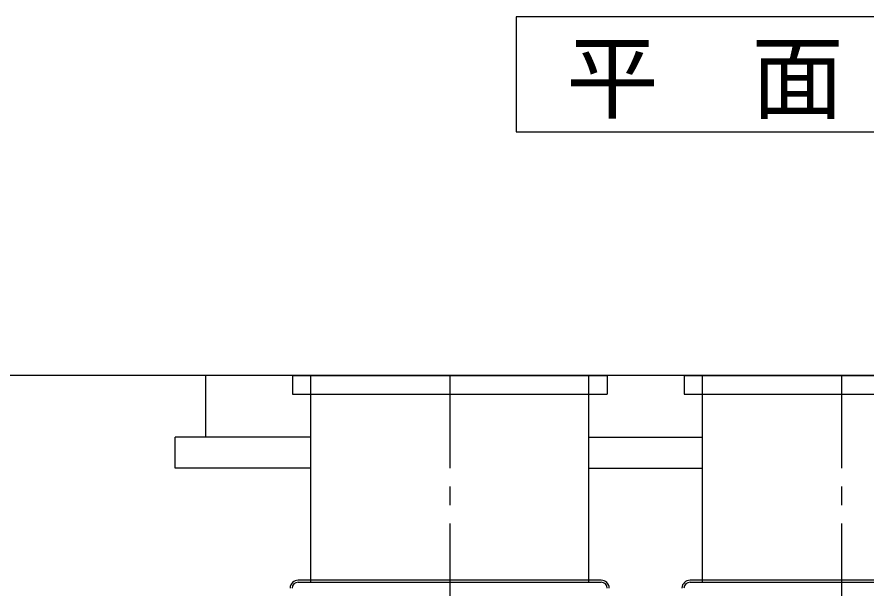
# Model space of a CAD drawing. Units: millimetres, scale not verified. Extents: x -22990 to 8910, y -6308 to 6308.
# Drawn here: x -6441 to -5064, y -2060 to -1134 of the extents above; entities that cross this region are included whole.
import ezdxf
from ezdxf.enums import TextEntityAlignment as Align

# ---------------------------------------------------------------- set-up
doc = ezdxf.new("R2010")
doc.units = ezdxf.units.MM
doc.header["$LTSCALE"] = 30
doc.linetypes.add('CHAIN1', pattern=[8, 5, -1, 1, -1])
doc.layers.add('0-2_空気管', color=3, linetype='Continuous', lineweight=25)
doc.layers.add('0-3_機器', color=3, linetype='Continuous', lineweight=25)
doc.styles.add('ＭＳ ゴシック', font='')
doc.styles.get('ＭＳ ゴシック').set_extended_font_data('MS Gothic')

msp = doc.modelspace()

# ---------------------------------------------------------------- linework, layer by layer
at = {"layer": '0-2_空気管'}
for p, q in [((-5995.03, -1715.51), (-5485.03, -1715.51)), ((-5965.03, -2050.71), (-5965.03, -1715.51)), ((-5515.03, -1715.51), (-5515.03, -2050.71)), ((-5485.03, -1715.51), (-5485.03, -1745.51)), ((-5360.03, -1715.51), (-5360.03, -1745.51)), ((-5360.03, -1715.51), (-4850.03, -1715.51)), ((-5330.03, -2050.71), (-5330.03, -1715.51)), ((-5360.03, -1745.51), (-4850.03, -1745.51)), ((-5494.52, -2047.51), (-5985.54, -2047.51)), ((-5985.54, -2050.71), (-5494.52, -2050.71)), ((-4859.52, -2047.51), (-5350.54, -2047.51)), ((-5350.54, -2050.71), (-4859.52, -2050.71)), ((-5330.03, -2050.71), (-5330.03, -2047.51))]:
    msp.add_line(p, q, dxfattribs=at)
at = {"layer": '0-2_空気管', "linetype": 'CHAIN1'}
for p, q in [((-5740.03, -1715.51), (-5740.03, -2146)), ((-5105.03, -1715.51), (-5105.03, -2146))]:
    msp.add_line(p, q, dxfattribs=at)
at = {"layer": '0-2_空気管', "color": 2}
for p, q in [((-5515.03, -1815.51), (-5330.03, -1815.51)), ((-5515.03, -1865.51), (-5330.03, -1865.51))]:
    msp.add_line(p, q, dxfattribs=at)
at = {"layer": '0-2_空気管'}
msp.add_lwpolyline([(-5995.03, -1715.51), (-5995.03, -1745.51), (-5485.03, -1745.51)], dxfattribs=at)
for centre, radius, start, end in [((-5985.54, -2060.71), 13.2, 90, 177), ((-5985.54, -2060.71), 10, 90, 177), ((-5494.52, -2060.71), 13.2, 3, 90), ((-5494.52, -2060.71), 10, 3, 90), ((-5350.54, -2060.71), 13.2, 90, 177), ((-5350.54, -2060.71), 10, 90, 177)]:
    msp.add_arc(centre, radius, start, end, dxfattribs=at)
at = {"layer": '0-3_機器', "color": 2}
for p, q in [((-3055.14, -1715.51), (-7231.43, -1715.51)), ((-6135.03, -1815.51), (-6135.03, -1715.51)), ((-6185.03, -1865.51), (-6185.03, -1815.51)), ((-5965.03, -1815.51), (-6185.03, -1815.51)), ((-5965.03, -1865.51), (-6185.03, -1865.51))]:
    msp.add_line(p, q, dxfattribs=at)
at = {"layer": '0-3_機器'}
msp.add_lwpolyline([(-3603.19, -1320.35), (-3603.19, -1134.04), (-5632.52, -1134.04), (-5632.52, -1320.35)], close=True, dxfattribs=at)

# ---------------------------------------------------------------- texts
at = {"layer": '0-3_機器', "color": 4, "style": 'ＭＳ ゴシック'}
msp.add_text('平\u3000面\u3000図', height=110, dxfattribs=at).set_placement((-5551.28, -1320.32), align=Align.BOTTOM_LEFT)

doc.saveas('drawing.dxf')
